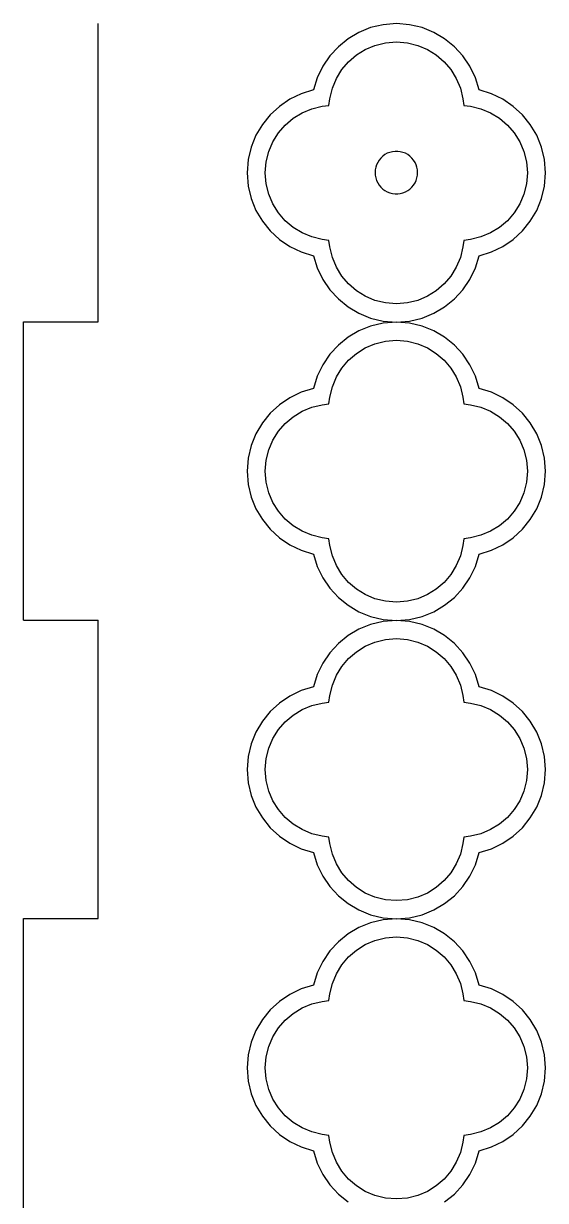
# Model space of a CAD drawing. Extents: x -112 to 112, y -170 to 170.
# Drawn here: x -104.9 to -66, y -46.7 to 40.9 of the extents above; entities that cross this region are included whole.
import ezdxf

# ---------------------------------------------------------------- set-up
doc = ezdxf.new("R2010")
doc.units = 0
doc.header["$MEASUREMENT"] = 0
doc.layers.get('0').update_dxf_attribs({"linetype": 'CONTINUOUS'})

msp = doc.modelspace()

# ---------------------------------------------------------------- linework, layer by layer
for p, q in [((-99.373, 18.73), (-99.373, 40.955)), ((-79.068, 40.639), (-79.944, 40.284)), ((-78.133, 40.861), (-79.068, 40.639)), ((-77.148, 40.937), (-78.133, 40.861)), ((-76.163, 40.861), (-77.148, 40.937)), ((-75.228, 40.639), (-76.163, 40.861)), ((-74.352, 40.284), (-75.228, 40.639)), ((-80.748, 39.807), (-81.471, 39.22)), ((-79.944, 40.284), (-80.748, 39.807)), ((-78.745, 39.322), (-77.968, 39.513)), ((-77.968, 39.513), (-77.148, 39.579)), ((-77.148, 39.579), (-76.328, 39.513)), ((-76.328, 39.513), (-75.551, 39.322)), ((-73.548, 39.807), (-74.352, 40.284)), ((-72.825, 39.22), (-73.548, 39.807)), ((-81.471, 39.22), (-82.1, 38.534)), ((-80.711, 38.1), (-80.126, 38.605)), ((-80.126, 38.605), (-79.468, 39.015)), ((-79.468, 39.015), (-78.745, 39.322)), ((-75.551, 39.322), (-74.829, 39.015)), ((-74.829, 39.015), (-74.17, 38.605)), ((-74.17, 38.605), (-73.585, 38.1)), ((-72.196, 38.534), (-72.825, 39.22)), ((-82.626, 37.76), (-83.037, 36.911)), ((-82.1, 38.534), (-82.626, 37.76)), ((-81.212, 37.511), (-80.711, 38.1)), ((-73.585, 38.1), (-73.085, 37.511)), ((-71.67, 37.76), (-72.196, 38.534)), ((-71.26, 36.911), (-71.67, 37.76)), ((-83.037, 36.911), (-83.322, 35.998)), ((-81.918, 36.124), (-81.617, 36.849)), ((-81.617, 36.849), (-81.212, 37.511)), ((-73.085, 37.511), (-72.679, 36.849)), ((-72.679, 36.849), (-72.378, 36.124)), ((-70.975, 35.998), (-71.26, 36.911)), ((-83.322, 35.998), (-84.235, 35.713)), ((-82.105, 35.346), (-81.918, 36.124)), ((-72.378, 36.124), (-72.192, 35.346)), ((-70.061, 35.713), (-70.975, 35.998)), ((-85.084, 35.303), (-85.857, 34.777)), ((-84.235, 35.713), (-85.084, 35.303)), ((-82.184, 34.852), (-82.105, 35.346)), ((-72.192, 35.346), (-72.112, 34.852)), ((-69.212, 35.303), (-70.061, 35.713)), ((-68.439, 34.777), (-69.212, 35.303)), ((-85.857, 34.777), (-86.544, 34.147)), ((-84.837, 33.888), (-84.173, 34.294)), ((-84.173, 34.294), (-83.447, 34.595)), ((-83.447, 34.595), (-82.669, 34.781)), ((-82.669, 34.781), (-82.184, 34.852)), ((-72.112, 34.852), (-71.627, 34.781)), ((-71.627, 34.781), (-70.849, 34.595)), ((-70.849, 34.595), (-70.123, 34.294)), ((-70.123, 34.294), (-69.46, 33.888)), ((-67.753, 34.147), (-68.439, 34.777)), ((-87.131, 33.425), (-87.608, 32.62)), ((-86.544, 34.147), (-87.131, 33.425)), ((-85.933, 32.803), (-85.427, 33.388)), ((-85.427, 33.388), (-84.837, 33.888)), ((-69.46, 33.888), (-68.869, 33.388)), ((-68.869, 33.388), (-68.363, 32.803)), ((-67.165, 33.425), (-67.753, 34.147)), ((-66.688, 32.62), (-67.165, 33.425)), ((-87.608, 32.62), (-87.963, 31.745)), ((-86.345, 32.144), (-85.933, 32.803)), ((-68.363, 32.803), (-67.951, 32.144)), ((-66.333, 31.745), (-66.688, 32.62)), ((-87.963, 31.745), (-88.184, 30.809)), ((-86.653, 31.421), (-86.345, 32.144)), ((-67.951, 32.144), (-67.644, 31.421)), ((-66.112, 30.809), (-66.333, 31.745)), ((-88.184, 30.809), (-88.261, 29.825)), ((-86.845, 30.645), (-86.653, 31.421)), ((-78.432, 30.775), (-78.539, 30.607)), ((-78.305, 30.929), (-78.432, 30.775)), ((-78.16, 31.066), (-78.305, 30.929)), ((-77.999, 31.183), (-78.16, 31.066)), ((-77.824, 31.279), (-77.999, 31.183)), ((-77.639, 31.352), (-77.824, 31.279)), ((-77.446, 31.402), (-77.639, 31.352)), ((-77.248, 31.427), (-77.446, 31.402)), ((-77.048, 31.427), (-77.248, 31.427)), ((-76.851, 31.402), (-77.048, 31.427)), ((-76.658, 31.352), (-76.851, 31.402)), ((-76.472, 31.279), (-76.658, 31.352)), ((-76.298, 31.183), (-76.472, 31.279)), ((-76.136, 31.066), (-76.298, 31.183)), ((-75.991, 30.929), (-76.136, 31.066)), ((-75.864, 30.775), (-75.991, 30.929)), ((-75.757, 30.607), (-75.864, 30.775)), ((-67.644, 31.421), (-67.451, 30.645)), ((-66.036, 29.825), (-66.112, 30.809)), ((-88.261, 29.825), (-88.184, 28.84)), ((-86.911, 29.825), (-86.845, 30.645)), ((-86.845, 29.005), (-86.911, 29.825)), ((-78.723, 30.041), (-78.736, 29.842)), ((-78.736, 29.842), (-78.723, 29.643)), ((-78.686, 30.237), (-78.723, 30.041)), ((-78.624, 30.427), (-78.686, 30.237)), ((-78.539, 30.607), (-78.624, 30.427)), ((-75.672, 30.427), (-75.757, 30.607)), ((-75.61, 30.237), (-75.672, 30.427)), ((-75.573, 30.041), (-75.61, 30.237)), ((-75.561, 29.842), (-75.573, 30.041)), ((-75.573, 29.643), (-75.561, 29.842)), ((-67.451, 30.645), (-67.385, 29.825)), ((-67.385, 29.825), (-67.451, 29.005)), ((-66.112, 28.84), (-66.036, 29.825)), ((-86.653, 28.228), (-86.845, 29.005)), ((-78.723, 29.643), (-78.686, 29.448)), ((-78.686, 29.448), (-78.624, 29.258)), ((-78.624, 29.258), (-78.539, 29.078)), ((-78.539, 29.078), (-78.432, 28.909)), ((-75.864, 28.909), (-75.757, 29.078)), ((-75.757, 29.078), (-75.672, 29.258)), ((-75.672, 29.258), (-75.61, 29.448)), ((-75.61, 29.448), (-75.573, 29.643)), ((-67.451, 29.005), (-67.644, 28.228)), ((-88.184, 28.84), (-87.963, 27.905)), ((-86.345, 27.505), (-86.653, 28.228)), ((-78.432, 28.909), (-78.305, 28.756)), ((-78.305, 28.756), (-78.16, 28.619)), ((-78.16, 28.619), (-77.999, 28.502)), ((-77.999, 28.502), (-77.824, 28.406)), ((-77.824, 28.406), (-77.639, 28.333)), ((-77.639, 28.333), (-77.446, 28.283)), ((-77.446, 28.283), (-77.248, 28.258)), ((-77.248, 28.258), (-77.048, 28.258)), ((-77.048, 28.258), (-76.851, 28.283)), ((-76.851, 28.283), (-76.658, 28.333)), ((-76.658, 28.333), (-76.472, 28.406)), ((-76.472, 28.406), (-76.298, 28.502)), ((-76.298, 28.502), (-76.136, 28.619)), ((-76.136, 28.619), (-75.991, 28.756)), ((-75.991, 28.756), (-75.864, 28.909)), ((-67.644, 28.228), (-67.951, 27.505)), ((-66.333, 27.905), (-66.112, 28.84)), ((-87.963, 27.905), (-87.608, 27.029)), ((-85.933, 26.847), (-86.345, 27.505)), ((-67.951, 27.505), (-68.363, 26.847)), ((-66.688, 27.029), (-66.333, 27.905)), ((-87.608, 27.029), (-87.131, 26.225)), ((-85.427, 26.262), (-85.933, 26.847)), ((-68.363, 26.847), (-68.869, 26.262)), ((-67.165, 26.225), (-66.688, 27.029)), ((-87.131, 26.225), (-86.544, 25.502)), ((-86.544, 25.502), (-85.857, 24.873)), ((-84.837, 25.761), (-85.427, 26.262)), ((-84.173, 25.356), (-84.837, 25.761)), ((-69.46, 25.761), (-70.123, 25.356)), ((-68.869, 26.262), (-69.46, 25.761)), ((-68.439, 24.873), (-67.753, 25.502)), ((-67.753, 25.502), (-67.165, 26.225)), ((-85.857, 24.873), (-85.084, 24.347)), ((-83.447, 25.054), (-84.173, 25.356)), ((-82.669, 24.868), (-83.447, 25.054)), ((-82.184, 24.789), (-82.669, 24.868)), ((-82.105, 24.304), (-82.184, 24.789)), ((-72.112, 24.789), (-72.192, 24.304)), ((-71.627, 24.868), (-72.112, 24.789)), ((-70.849, 25.054), (-71.627, 24.868)), ((-70.123, 25.356), (-70.849, 25.054)), ((-69.212, 24.347), (-68.439, 24.873)), ((-85.084, 24.347), (-84.235, 23.936)), ((-84.235, 23.936), (-83.322, 23.651)), ((-81.918, 23.526), (-82.105, 24.304)), ((-72.192, 24.304), (-72.378, 23.526)), ((-70.975, 23.651), (-70.061, 23.936)), ((-70.061, 23.936), (-69.212, 24.347)), ((-83.322, 23.651), (-83.037, 22.738)), ((-81.617, 22.801), (-81.918, 23.526)), ((-81.212, 22.139), (-81.617, 22.801)), ((-72.679, 22.801), (-73.085, 22.139)), ((-72.378, 23.526), (-72.679, 22.801)), ((-71.26, 22.738), (-70.975, 23.651)), ((-83.037, 22.738), (-82.626, 21.889)), ((-80.711, 21.55), (-81.212, 22.139)), ((-73.085, 22.139), (-73.585, 21.55)), ((-71.67, 21.889), (-71.26, 22.738)), ((-82.626, 21.889), (-82.1, 21.116)), ((-82.1, 21.116), (-81.471, 20.43)), ((-80.126, 21.045), (-80.711, 21.55)), ((-79.468, 20.634), (-80.126, 21.045)), ((-74.17, 21.045), (-74.829, 20.634)), ((-73.585, 21.55), (-74.17, 21.045)), ((-72.825, 20.43), (-72.196, 21.116)), ((-72.196, 21.116), (-71.67, 21.889)), ((-81.471, 20.43), (-80.748, 19.842)), ((-78.745, 20.328), (-79.468, 20.634)), ((-77.968, 20.137), (-78.745, 20.328)), ((-75.551, 20.328), (-76.328, 20.137)), ((-74.829, 20.634), (-75.551, 20.328)), ((-73.548, 19.842), (-72.825, 20.43)), ((-80.748, 19.842), (-79.944, 19.365)), ((-79.944, 19.365), (-79.068, 19.01)), ((-77.148, 20.07), (-77.968, 20.137)), ((-76.328, 20.137), (-77.148, 20.07)), ((-75.228, 19.01), (-74.352, 19.365)), ((-74.352, 19.365), (-73.548, 19.842)), ((-104.929, -3.495), (-104.929, 18.73)), ((-104.929, 18.73), (-99.373, 18.73)), ((-79.068, 18.414), (-79.944, 18.059)), ((-79.068, 19.01), (-78.133, 18.789)), ((-78.133, 18.636), (-79.068, 18.414)), ((-78.133, 18.789), (-77.148, 18.712)), ((-77.148, 18.712), (-78.133, 18.636)), ((-77.148, 18.712), (-76.163, 18.789)), ((-76.163, 18.636), (-77.148, 18.712)), ((-76.163, 18.789), (-75.228, 19.01)), ((-75.228, 18.414), (-76.163, 18.636)), ((-74.352, 18.059), (-75.228, 18.414)), ((-80.748, 17.582), (-81.471, 16.995)), ((-79.944, 18.059), (-80.748, 17.582)), ((-73.548, 17.582), (-74.352, 18.059)), ((-72.825, 16.995), (-73.548, 17.582)), ((-81.471, 16.995), (-82.1, 16.309)), ((-80.126, 16.38), (-79.468, 16.79)), ((-79.468, 16.79), (-78.745, 17.097)), ((-78.745, 17.097), (-77.968, 17.288)), ((-77.968, 17.288), (-77.148, 17.354)), ((-77.148, 17.354), (-76.328, 17.288)), ((-76.328, 17.288), (-75.551, 17.097)), ((-75.551, 17.097), (-74.829, 16.79)), ((-74.829, 16.79), (-74.17, 16.38)), ((-72.196, 16.309), (-72.825, 16.995)), ((-82.1, 16.309), (-82.626, 15.535)), ((-81.212, 15.286), (-80.711, 15.875)), ((-80.711, 15.875), (-80.126, 16.38)), ((-74.17, 16.38), (-73.585, 15.875)), ((-73.585, 15.875), (-73.085, 15.286)), ((-71.67, 15.535), (-72.196, 16.309)), ((-82.626, 15.535), (-83.037, 14.686)), ((-81.617, 14.624), (-81.212, 15.286)), ((-73.085, 15.286), (-72.679, 14.624)), ((-71.26, 14.686), (-71.67, 15.535)), ((-83.037, 14.686), (-83.322, 13.773)), ((-81.918, 13.899), (-81.617, 14.624)), ((-72.679, 14.624), (-72.378, 13.899)), ((-70.975, 13.773), (-71.26, 14.686)), ((-84.235, 13.488), (-85.084, 13.078)), ((-83.322, 13.773), (-84.235, 13.488)), ((-82.105, 13.121), (-81.918, 13.899)), ((-72.378, 13.899), (-72.192, 13.121)), ((-70.061, 13.488), (-70.975, 13.773)), ((-69.212, 13.078), (-70.061, 13.488)), ((-85.857, 12.552), (-86.544, 11.922)), ((-85.084, 13.078), (-85.857, 12.552)), ((-84.173, 12.069), (-83.447, 12.37)), ((-83.447, 12.37), (-82.669, 12.556)), ((-82.669, 12.556), (-82.184, 12.627)), ((-82.184, 12.627), (-82.105, 13.121)), ((-72.192, 13.121), (-72.112, 12.627)), ((-72.112, 12.627), (-71.627, 12.556)), ((-71.627, 12.556), (-70.849, 12.37)), ((-70.849, 12.37), (-70.123, 12.069)), ((-68.439, 12.552), (-69.212, 13.078)), ((-67.753, 11.922), (-68.439, 12.552)), ((-86.544, 11.922), (-87.131, 11.2)), ((-85.427, 11.163), (-84.837, 11.663)), ((-84.837, 11.663), (-84.173, 12.069)), ((-70.123, 12.069), (-69.46, 11.663)), ((-69.46, 11.663), (-68.869, 11.163)), ((-67.165, 11.2), (-67.753, 11.922)), ((-87.131, 11.2), (-87.608, 10.395)), ((-86.345, 9.919), (-85.933, 10.578)), ((-85.933, 10.578), (-85.427, 11.163)), ((-68.869, 11.163), (-68.363, 10.578)), ((-68.363, 10.578), (-67.951, 9.919)), ((-66.688, 10.395), (-67.165, 11.2)), ((-87.608, 10.395), (-87.963, 9.52)), ((-86.653, 9.196), (-86.345, 9.919)), ((-67.951, 9.919), (-67.644, 9.196)), ((-66.333, 9.52), (-66.688, 10.395)), ((-87.963, 9.52), (-88.184, 8.584)), ((-86.845, 8.42), (-86.653, 9.196)), ((-67.644, 9.196), (-67.451, 8.42)), ((-66.112, 8.584), (-66.333, 9.52)), ((-88.184, 8.584), (-88.261, 7.6)), ((-86.911, 7.6), (-86.845, 8.42)), ((-67.451, 8.42), (-67.385, 7.6)), ((-66.036, 7.6), (-66.112, 8.584)), ((-88.261, 7.6), (-88.184, 6.615)), ((-86.845, 6.78), (-86.911, 7.6)), ((-67.385, 7.6), (-67.451, 6.78)), ((-66.112, 6.615), (-66.036, 7.6)), ((-88.184, 6.615), (-87.963, 5.68)), ((-86.653, 6.003), (-86.845, 6.78)), ((-67.451, 6.78), (-67.644, 6.003)), ((-66.333, 5.68), (-66.112, 6.615)), ((-87.963, 5.68), (-87.608, 4.804)), ((-86.345, 5.28), (-86.653, 6.003)), ((-85.933, 4.622), (-86.345, 5.28)), ((-67.951, 5.28), (-68.363, 4.622)), ((-67.644, 6.003), (-67.951, 5.28)), ((-66.688, 4.804), (-66.333, 5.68)), ((-87.608, 4.804), (-87.131, 4)), ((-85.427, 4.037), (-85.933, 4.622)), ((-68.363, 4.622), (-68.869, 4.037)), ((-67.165, 4), (-66.688, 4.804)), ((-87.131, 4), (-86.544, 3.277)), ((-84.837, 3.536), (-85.427, 4.037)), ((-84.173, 3.131), (-84.837, 3.536)), ((-69.46, 3.536), (-70.123, 3.131)), ((-68.869, 4.037), (-69.46, 3.536)), ((-67.753, 3.277), (-67.165, 4)), ((-86.544, 3.277), (-85.857, 2.648)), ((-85.857, 2.648), (-85.084, 2.122)), ((-83.447, 2.829), (-84.173, 3.131)), ((-82.669, 2.643), (-83.447, 2.829)), ((-82.184, 2.564), (-82.669, 2.643)), ((-71.627, 2.643), (-72.112, 2.564)), ((-70.849, 2.829), (-71.627, 2.643)), ((-70.123, 3.131), (-70.849, 2.829)), ((-69.212, 2.122), (-68.439, 2.648)), ((-68.439, 2.648), (-67.753, 3.277)), ((-85.084, 2.122), (-84.235, 1.711)), ((-82.105, 2.079), (-82.184, 2.564)), ((-81.918, 1.301), (-82.105, 2.079)), ((-72.192, 2.079), (-72.378, 1.301)), ((-72.112, 2.564), (-72.192, 2.079)), ((-70.061, 1.711), (-69.212, 2.122)), ((-84.235, 1.711), (-83.322, 1.426)), ((-83.322, 1.426), (-83.037, 0.513)), ((-81.617, 0.576), (-81.918, 1.301)), ((-72.378, 1.301), (-72.679, 0.576)), ((-71.26, 0.513), (-70.975, 1.426)), ((-70.975, 1.426), (-70.061, 1.711)), ((-83.037, 0.513), (-82.626, -0.336)), ((-81.212, -0.086), (-81.617, 0.576)), ((-72.679, 0.576), (-73.085, -0.086)), ((-71.67, -0.336), (-71.26, 0.513)), ((-82.626, -0.336), (-82.1, -1.109)), ((-80.711, -0.675), (-81.212, -0.086)), ((-80.126, -1.18), (-80.711, -0.675)), ((-73.585, -0.675), (-74.17, -1.18)), ((-73.085, -0.086), (-73.585, -0.675)), ((-72.196, -1.109), (-71.67, -0.336)), ((-82.1, -1.109), (-81.471, -1.795)), ((-79.468, -1.591), (-80.126, -1.18)), ((-78.745, -1.897), (-79.468, -1.591)), ((-74.829, -1.591), (-75.551, -1.897)), ((-74.17, -1.18), (-74.829, -1.591)), ((-72.825, -1.795), (-72.196, -1.109)), ((-81.471, -1.795), (-80.748, -2.383)), ((-80.748, -2.383), (-79.944, -2.86)), ((-77.968, -2.088), (-78.745, -1.897)), ((-77.148, -2.155), (-77.968, -2.088)), ((-76.328, -2.088), (-77.148, -2.155)), ((-75.551, -1.897), (-76.328, -2.088)), ((-74.352, -2.86), (-73.548, -2.383)), ((-73.548, -2.383), (-72.825, -1.795)), ((-104.929, -3.495), (-99.373, -3.495)), ((-99.373, -25.72), (-99.373, -3.495)), ((-79.944, -2.86), (-79.068, -3.215)), ((-79.068, -3.215), (-78.133, -3.436)), ((-78.133, -3.436), (-77.148, -3.513)), ((-77.148, -3.513), (-76.163, -3.436)), ((-76.163, -3.436), (-75.228, -3.215)), ((-75.228, -3.215), (-74.352, -2.86)), ((-79.944, -4.166), (-80.748, -4.643)), ((-79.068, -3.811), (-79.944, -4.166)), ((-78.133, -3.589), (-79.068, -3.811)), ((-77.148, -3.513), (-78.133, -3.589)), ((-76.163, -3.589), (-77.148, -3.513)), ((-75.228, -3.811), (-76.163, -3.589)), ((-74.352, -4.166), (-75.228, -3.811)), ((-73.548, -4.643), (-74.352, -4.166)), ((-81.471, -5.23), (-82.1, -5.916)), ((-80.748, -4.643), (-81.471, -5.23)), ((-79.468, -5.428), (-78.745, -5.121)), ((-78.745, -5.121), (-77.968, -4.929)), ((-77.968, -4.929), (-77.148, -4.862)), ((-77.148, -4.862), (-76.328, -4.929)), ((-76.328, -4.929), (-75.551, -5.121)), ((-75.551, -5.121), (-74.829, -5.428)), ((-72.825, -5.23), (-73.548, -4.643)), ((-72.196, -5.916), (-72.825, -5.23)), ((-82.1, -5.916), (-82.626, -6.69)), ((-80.711, -6.347), (-80.126, -5.84)), ((-80.126, -5.84), (-79.468, -5.428)), ((-74.829, -5.428), (-74.17, -5.84)), ((-74.17, -5.84), (-73.585, -6.347)), ((-71.67, -6.69), (-72.196, -5.916)), ((-82.626, -6.69), (-83.037, -7.539)), ((-81.617, -7.6), (-81.212, -6.937)), ((-81.212, -6.937), (-80.711, -6.347)), ((-73.585, -6.347), (-73.085, -6.937)), ((-73.085, -6.937), (-72.679, -7.6)), ((-71.26, -7.539), (-71.67, -6.69)), ((-83.037, -7.539), (-83.322, -8.452)), ((-81.918, -8.326), (-81.617, -7.6)), ((-72.679, -7.6), (-72.378, -8.326)), ((-70.975, -8.452), (-71.26, -7.539)), ((-84.235, -8.737), (-85.084, -9.147)), ((-83.322, -8.452), (-84.235, -8.737)), ((-82.105, -9.104), (-81.918, -8.326)), ((-72.378, -8.326), (-72.192, -9.104)), ((-70.061, -8.737), (-70.975, -8.452)), ((-69.212, -9.147), (-70.061, -8.737)), ((-85.084, -9.147), (-85.857, -9.673)), ((-82.669, -9.669), (-82.184, -9.589)), ((-82.184, -9.589), (-82.105, -9.104)), ((-72.192, -9.104), (-72.112, -9.589)), ((-72.112, -9.589), (-71.627, -9.669)), ((-68.439, -9.673), (-69.212, -9.147)), ((-86.544, -10.303), (-87.131, -11.025)), ((-85.857, -9.673), (-86.544, -10.303)), ((-84.837, -10.562), (-84.173, -10.156)), ((-84.173, -10.156), (-83.447, -9.855)), ((-83.447, -9.855), (-82.669, -9.669)), ((-71.627, -9.669), (-70.849, -9.855)), ((-70.849, -9.855), (-70.123, -10.156)), ((-70.123, -10.156), (-69.46, -10.562)), ((-67.753, -10.303), (-68.439, -9.673)), ((-67.165, -11.025), (-67.753, -10.303)), ((-87.131, -11.025), (-87.608, -11.83)), ((-85.933, -11.647), (-85.427, -11.062)), ((-85.427, -11.062), (-84.837, -10.562)), ((-69.46, -10.562), (-68.869, -11.062)), ((-68.869, -11.062), (-68.363, -11.647)), ((-66.688, -11.83), (-67.165, -11.025)), ((-87.608, -11.83), (-87.963, -12.705)), ((-86.345, -12.306), (-85.933, -11.647)), ((-68.363, -11.647), (-67.951, -12.306)), ((-66.333, -12.705), (-66.688, -11.83)), ((-87.963, -12.705), (-88.184, -13.641)), ((-86.845, -13.805), (-86.653, -13.029)), ((-86.653, -13.029), (-86.345, -12.306)), ((-67.951, -12.306), (-67.644, -13.029)), ((-67.644, -13.029), (-67.451, -13.805)), ((-66.112, -13.641), (-66.333, -12.705)), ((-88.184, -13.641), (-88.261, -14.625)), ((-86.911, -14.625), (-86.845, -13.805)), ((-67.451, -13.805), (-67.385, -14.625)), ((-66.036, -14.625), (-66.112, -13.641)), ((-88.261, -14.625), (-88.184, -15.61)), ((-86.845, -15.445), (-86.911, -14.625)), ((-67.385, -14.625), (-67.451, -15.445)), ((-66.112, -15.61), (-66.036, -14.625)), ((-88.184, -15.61), (-87.963, -16.545)), ((-86.653, -16.222), (-86.845, -15.445)), ((-67.451, -15.445), (-67.644, -16.222)), ((-66.333, -16.545), (-66.112, -15.61)), ((-87.963, -16.545), (-87.608, -17.421)), ((-86.345, -16.945), (-86.653, -16.222)), ((-67.644, -16.222), (-67.951, -16.945)), ((-66.688, -17.421), (-66.333, -16.545)), ((-87.608, -17.421), (-87.131, -18.225)), ((-85.933, -17.603), (-86.345, -16.945)), ((-67.951, -16.945), (-68.363, -17.603)), ((-67.165, -18.225), (-66.688, -17.421)), ((-87.131, -18.225), (-86.544, -18.948)), ((-85.427, -18.188), (-85.933, -17.603)), ((-84.837, -18.689), (-85.427, -18.188)), ((-68.869, -18.188), (-69.46, -18.689)), ((-68.363, -17.603), (-68.869, -18.188)), ((-67.753, -18.948), (-67.165, -18.225)), ((-86.544, -18.948), (-85.857, -19.577)), ((-84.173, -19.094), (-84.837, -18.689)), ((-83.447, -19.396), (-84.173, -19.094)), ((-70.123, -19.094), (-70.849, -19.396)), ((-69.46, -18.689), (-70.123, -19.094)), ((-68.439, -19.577), (-67.753, -18.948)), ((-85.857, -19.577), (-85.084, -20.103)), ((-85.084, -20.103), (-84.235, -20.514)), ((-82.669, -19.582), (-83.447, -19.396)), ((-82.184, -19.652), (-82.669, -19.582)), ((-82.105, -20.137), (-82.184, -19.652)), ((-81.918, -20.916), (-82.105, -20.137)), ((-72.192, -20.137), (-72.378, -20.916)), ((-72.112, -19.652), (-72.192, -20.137)), ((-71.627, -19.582), (-72.112, -19.652)), ((-70.849, -19.396), (-71.627, -19.582)), ((-70.061, -20.514), (-69.212, -20.103)), ((-69.212, -20.103), (-68.439, -19.577)), ((-84.235, -20.514), (-83.322, -20.799)), ((-83.322, -20.799), (-83.037, -21.712)), ((-81.617, -21.642), (-81.918, -20.916)), ((-72.378, -20.916), (-72.679, -21.642)), ((-71.26, -21.712), (-70.975, -20.799)), ((-70.975, -20.799), (-70.061, -20.514)), ((-83.037, -21.712), (-82.626, -22.56)), ((-81.212, -22.305), (-81.617, -21.642)), ((-72.679, -21.642), (-73.085, -22.305)), ((-71.67, -22.56), (-71.26, -21.712)), ((-82.626, -22.56), (-82.1, -23.332)), ((-80.711, -22.895), (-81.212, -22.305)), ((-73.085, -22.305), (-73.585, -22.895)), ((-72.196, -23.332), (-71.67, -22.56)), ((-82.1, -23.332), (-81.471, -24.017)), ((-80.126, -23.401), (-80.711, -22.895)), ((-79.468, -23.814), (-80.126, -23.401)), ((-74.17, -23.401), (-74.829, -23.814)), ((-73.585, -22.895), (-74.17, -23.401)), ((-72.825, -24.017), (-72.196, -23.332)), ((-81.471, -24.017), (-80.748, -24.603)), ((-78.745, -24.121), (-79.468, -23.814)), ((-77.968, -24.313), (-78.745, -24.121)), ((-77.148, -24.38), (-77.968, -24.313)), ((-76.328, -24.313), (-77.148, -24.38)), ((-75.551, -24.121), (-76.328, -24.313)), ((-74.829, -23.814), (-75.551, -24.121)), ((-73.548, -24.603), (-72.825, -24.017)), ((-80.748, -24.603), (-79.944, -25.078)), ((-79.944, -25.078), (-79.068, -25.432)), ((-75.228, -25.432), (-74.352, -25.078)), ((-74.352, -25.078), (-73.548, -24.603)), ((-104.929, -25.72), (-99.373, -25.72)), ((-104.929, -47.945), (-104.929, -25.72)), ((-79.068, -26.027), (-79.944, -26.382)), ((-79.068, -25.432), (-78.133, -25.653)), ((-78.133, -25.805), (-79.068, -26.027)), ((-78.133, -25.653), (-77.148, -25.729)), ((-77.148, -25.729), (-78.133, -25.805)), ((-77.148, -25.729), (-76.163, -25.653)), ((-76.163, -25.805), (-77.148, -25.729)), ((-76.163, -25.653), (-75.228, -25.432)), ((-75.228, -26.027), (-76.163, -25.805)), ((-74.352, -26.382), (-75.228, -26.027)), ((-80.748, -26.859), (-81.471, -27.446)), ((-79.944, -26.382), (-80.748, -26.859)), ((-78.745, -27.346), (-77.968, -27.154)), ((-77.968, -27.154), (-77.148, -27.087)), ((-77.148, -27.087), (-76.328, -27.154)), ((-76.328, -27.154), (-75.551, -27.346)), ((-73.548, -26.859), (-74.352, -26.382)), ((-72.825, -27.446), (-73.548, -26.859)), ((-81.471, -27.446), (-82.1, -28.132)), ((-80.126, -28.065), (-79.468, -27.653)), ((-79.468, -27.653), (-78.745, -27.346)), ((-75.551, -27.346), (-74.829, -27.653)), ((-74.829, -27.653), (-74.17, -28.065)), ((-72.196, -28.132), (-72.825, -27.446)), ((-82.626, -28.906), (-83.037, -29.755)), ((-82.1, -28.132), (-82.626, -28.906)), ((-81.212, -29.162), (-80.711, -28.572)), ((-80.711, -28.572), (-80.126, -28.065)), ((-74.17, -28.065), (-73.585, -28.572)), ((-73.585, -28.572), (-73.085, -29.162)), ((-71.67, -28.906), (-72.196, -28.132)), ((-71.26, -29.755), (-71.67, -28.906)), ((-83.037, -29.755), (-83.322, -30.668)), ((-81.617, -29.825), (-81.212, -29.162)), ((-73.085, -29.162), (-72.679, -29.825)), ((-70.975, -30.668), (-71.26, -29.755)), ((-83.322, -30.668), (-84.235, -30.953)), ((-82.105, -31.329), (-81.918, -30.551)), ((-81.918, -30.551), (-81.617, -29.825)), ((-72.679, -29.825), (-72.378, -30.551)), ((-72.378, -30.551), (-72.192, -31.329)), ((-70.061, -30.953), (-70.975, -30.668)), ((-85.084, -31.364), (-85.857, -31.889)), ((-84.235, -30.953), (-85.084, -31.364)), ((-82.184, -31.814), (-82.105, -31.329)), ((-72.192, -31.329), (-72.112, -31.814)), ((-69.212, -31.364), (-70.061, -30.953)), ((-68.439, -31.889), (-69.212, -31.364)), ((-85.857, -31.889), (-86.544, -32.519)), ((-84.837, -32.778), (-84.173, -32.372)), ((-84.173, -32.372), (-83.447, -32.071)), ((-83.447, -32.071), (-82.669, -31.885)), ((-82.669, -31.885), (-82.184, -31.814)), ((-72.112, -31.814), (-71.627, -31.885)), ((-71.627, -31.885), (-70.849, -32.071)), ((-70.849, -32.071), (-70.123, -32.372)), ((-70.123, -32.372), (-69.46, -32.778)), ((-67.753, -32.519), (-68.439, -31.889)), ((-87.131, -33.241), (-87.608, -34.046)), ((-86.544, -32.519), (-87.131, -33.241)), ((-85.933, -33.863), (-85.427, -33.279)), ((-85.427, -33.279), (-84.837, -32.778)), ((-69.46, -32.778), (-68.869, -33.279)), ((-68.869, -33.279), (-68.363, -33.863)), ((-67.165, -33.241), (-67.753, -32.519)), ((-66.688, -34.046), (-67.165, -33.241)), ((-87.608, -34.046), (-87.963, -34.921)), ((-86.345, -34.522), (-85.933, -33.863)), ((-68.363, -33.863), (-67.951, -34.522)), ((-66.333, -34.921), (-66.688, -34.046)), ((-87.963, -34.921), (-88.184, -35.857)), ((-86.653, -35.245), (-86.345, -34.522)), ((-67.951, -34.522), (-67.644, -35.245)), ((-66.112, -35.857), (-66.333, -34.921)), ((-88.184, -35.857), (-88.261, -36.841)), ((-86.845, -36.021), (-86.653, -35.245)), ((-67.644, -35.245), (-67.451, -36.021)), ((-66.036, -36.841), (-66.112, -35.857)), ((-86.911, -36.841), (-86.845, -36.021)), ((-67.451, -36.021), (-67.385, -36.841)), ((-88.261, -36.841), (-88.184, -37.826)), ((-86.845, -37.661), (-86.911, -36.841)), ((-86.653, -38.438), (-86.845, -37.661)), ((-67.451, -37.661), (-67.644, -38.438)), ((-67.385, -36.841), (-67.451, -37.661)), ((-66.112, -37.826), (-66.036, -36.841)), ((-88.184, -37.826), (-87.963, -38.762)), ((-86.345, -39.161), (-86.653, -38.438)), ((-67.644, -38.438), (-67.951, -39.161)), ((-66.333, -38.762), (-66.112, -37.826)), ((-87.963, -38.762), (-87.608, -39.637)), ((-85.933, -39.82), (-86.345, -39.161)), ((-67.951, -39.161), (-68.363, -39.82)), ((-66.688, -39.637), (-66.333, -38.762)), ((-87.608, -39.637), (-87.131, -40.441)), ((-85.427, -40.404), (-85.933, -39.82)), ((-68.363, -39.82), (-68.869, -40.404)), ((-67.165, -40.441), (-66.688, -39.637)), ((-87.131, -40.441), (-86.544, -41.164)), ((-86.544, -41.164), (-85.857, -41.794)), ((-84.837, -40.905), (-85.427, -40.404)), ((-84.173, -41.311), (-84.837, -40.905)), ((-69.46, -40.905), (-70.123, -41.311)), ((-68.869, -40.404), (-69.46, -40.905)), ((-68.439, -41.794), (-67.753, -41.164)), ((-67.753, -41.164), (-67.165, -40.441)), ((-85.857, -41.794), (-85.084, -42.319)), ((-83.447, -41.612), (-84.173, -41.311)), ((-82.669, -41.798), (-83.447, -41.612)), ((-82.184, -41.877), (-82.669, -41.798)), ((-82.105, -42.362), (-82.184, -41.877)), ((-72.112, -41.877), (-72.192, -42.362)), ((-71.627, -41.798), (-72.112, -41.877)), ((-70.849, -41.612), (-71.627, -41.798)), ((-70.123, -41.311), (-70.849, -41.612)), ((-69.212, -42.319), (-68.439, -41.794)), ((-85.084, -42.319), (-84.235, -42.73)), ((-84.235, -42.73), (-83.322, -43.015)), ((-81.918, -43.141), (-82.105, -42.362)), ((-72.192, -42.362), (-72.378, -43.141)), ((-70.975, -43.015), (-70.061, -42.73)), ((-70.061, -42.73), (-69.212, -42.319)), ((-83.322, -43.015), (-83.037, -43.928)), ((-81.617, -43.867), (-81.918, -43.141)), ((-72.378, -43.141), (-72.679, -43.867)), ((-71.26, -43.928), (-70.975, -43.015)), ((-83.037, -43.928), (-82.626, -44.777)), ((-81.212, -44.53), (-81.617, -43.867)), ((-80.711, -45.12), (-81.212, -44.53)), ((-73.085, -44.53), (-73.585, -45.12)), ((-72.679, -43.867), (-73.085, -44.53)), ((-71.67, -44.777), (-71.26, -43.928)), ((-82.626, -44.777), (-82.1, -45.55)), ((-82.1, -45.55), (-81.471, -46.237)), ((-80.126, -45.626), (-80.711, -45.12)), ((-73.585, -45.12), (-74.17, -45.626)), ((-72.825, -46.237), (-72.196, -45.55)), ((-72.196, -45.55), (-71.67, -44.777)), ((-81.471, -46.237), (-80.748, -46.824)), ((-79.468, -46.039), (-80.126, -45.626)), ((-78.745, -46.346), (-79.468, -46.039)), ((-77.968, -46.538), (-78.745, -46.346)), ((-75.551, -46.346), (-76.328, -46.538)), ((-74.829, -46.039), (-75.551, -46.346)), ((-74.17, -45.626), (-74.829, -46.039)), ((-73.548, -46.824), (-72.825, -46.237)), ((-77.148, -46.605), (-77.968, -46.538)), ((-76.328, -46.538), (-77.148, -46.605))]:
    msp.add_line(p, q)

doc.saveas('drawing.dxf')
